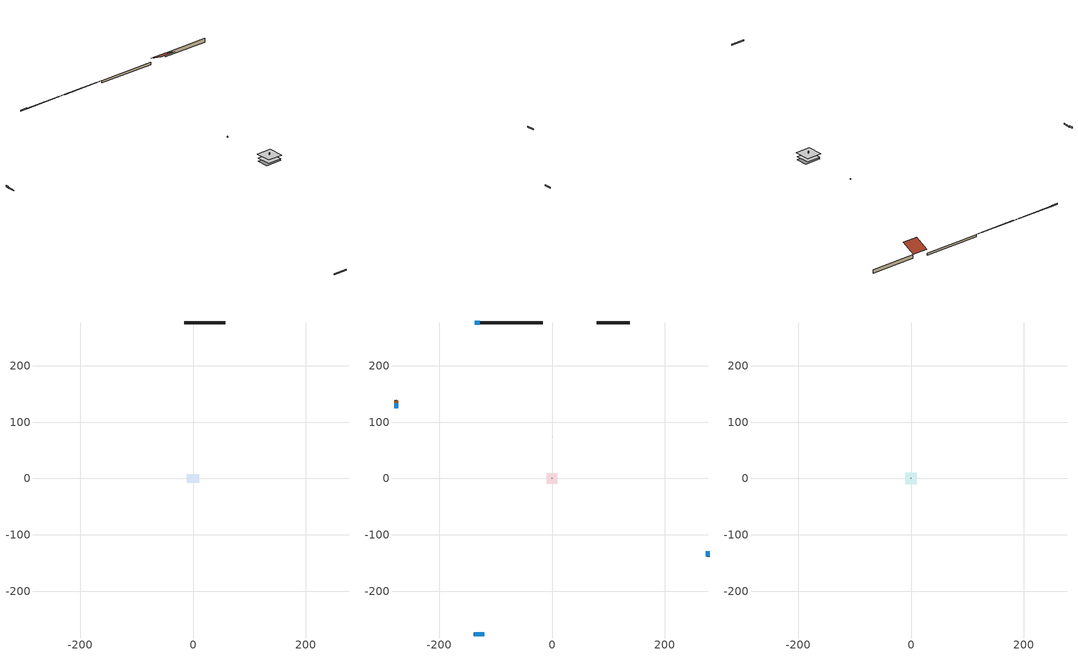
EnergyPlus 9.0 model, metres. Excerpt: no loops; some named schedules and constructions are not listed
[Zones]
finished basement
 floor foundation (SlabConstruction): -10.67,-7.62 -10.67,7.62 10.67,7.62 10.67,-7.62 z-2.13
 wall foundation (FndWallConstruction): 57.38,276.71 -15.77,276.71 z-2.13:0.61
living
 floor to finished basement (AdiabaticFloorConstruction Reversed): 9.02,9.02 9.02,-9.02 -9.02,-9.02 -9.02,9.02 z0.61
 wall outside (WallConstruction): 138.36,276.71 79,276.71 z0.61:5.49
 wall outside (RimJoistConstruction): -16.7,276.71 -71.56,276.71 z0.61:0.91
 wall outside (RimJoistConstruction 1): -72.49,276.71 -127.35,276.71 z0.61:0.91
 wall outside (AdiabaticWallConstruction 1): -276.71,138.36 -276.71,134.7 z0.61:2.64
 wall outside (AdiabaticWallConstruction): -138.36,-276.71 -120.07,-276.71 / -128.28,276.71 -137.43,276.71 / 276.71,-138.36 276.71,-129.21 / -276.71,133.77 -276.71,124.63 z0.61:1.83
 wall to unfinished attic (WallConstruction 1 Reversed): -0.61,0 0.61,0 z5.49:7.92
 window (WindowConstruction): -138.36,-276.71 -120.07,-276.71 z0.61:1.83
 window (WindowConstruction 1): -128.28,276.71 -137.43,276.71 z0.61:1.83
 window (WindowConstruction 2): 276.71,-138.36 276.71,-129.21 z0.61:1.83
 window (WindowConstruction 3): -276.71,133.77 -276.71,124.63 z0.61:1.83
 door (Door): -276.71,138.36 -276.71,134.7 z0.61:2.64
res ds res ac asys ret air zone
 floor adiabatic (AdiabaticConst): 0,74 0,74.1 0.1,74.1 0.1,74 z0
 wall adiabatic (AdiabaticConst): 0.1,74 0.1,74.1 0,74.1 0,74 0.1,74 z0:1
 ceiling adiabatic (AdiabaticConst): 0.1,74 0.1,74.1 0,74.1 0,74 z1
res ds res fur gas asys ret air zone
 floor adiabatic (AdiabaticConst): 0,74 0,74.1 0.1,74.1 0.1,74 z0
 wall adiabatic (AdiabaticConst): 0,74.1 0,74 0.1,74 0.1,74.1 0,74.1 z0:1
 ceiling adiabatic (AdiabaticConst): 0.1,74 0.1,74.1 0,74.1 0,74 z1
unfinished attic
 floor to living (FloorConstruction): -9.88,-9.88 -9.88,9.88 9.88,9.88 9.88,-9.88 z5.49
 roof outside (RoofConstruction): 58.31,276.71,5.49 58.31,259.04,14.32 78.07,259.04,14.32 78.07,276.71,5.49
[Schedule:Week:Daily]
res mv_1 range exhaust schedule Week Rule - Sep2-Sep29: res mv_1 range exhaust schedule allday9, res mv_1 range exhaust schedule allday9, res mv_1 range exhaust schedule allday9, res mv_1 range exhaust schedule allday9, res mv_1 range exhaust schedule allday9, res mv_1 range exhaust schedule allday9, res mv_1 range exhaust schedule allday9, Schedule Day 20, Schedule Day 20, Schedule Day 20, Schedule Day 20, Schedule Day 20
res mv_1 range exhaust schedule Week Rule - Sep30-Oct6: res mv_1 range exhaust schedule allday9, res mv_1 range exhaust schedule allday10, res mv_1 range exhaust schedule allday10, res mv_1 range exhaust schedule allday10, res mv_1 range exhaust schedule allday10, res mv_1 range exhaust schedule allday10, res mv_1 range exhaust schedule allday10, Schedule Day 20, Schedule Day 20, Schedule Day 20, Schedule Day 20, Schedule Day 20
res mv_1 range exhaust schedule Week Rule - Oct7-Oct27: res mv_1 range exhaust schedule allday10, res mv_1 range exhaust schedule allday10, res mv_1 range exhaust schedule allday10, res mv_1 range exhaust schedule allday10, res mv_1 range exhaust schedule allday10, res mv_1 range exhaust schedule allday10, res mv_1 range exhaust schedule allday10, Schedule Day 20, Schedule Day 20, Schedule Day 20, Schedule Day 20, Schedule Day 20
res mv_1 range exhaust schedule Week Rule - Oct28-Nov3: res mv_1 range exhaust schedule allday10, res mv_1 range exhaust schedule allday10, res mv_1 range exhaust schedule allday10, res mv_1 range exhaust schedule allday10, res mv_1 range exhaust schedule allday11, res mv_1 range exhaust schedule allday11, res mv_1 range exhaust schedule allday11, Schedule Day 20, Schedule Day 20, Schedule Day 20, Schedule Day 20, Schedule Day 20
res mv_1 range exhaust schedule Week Rule - Nov4-Nov24: res mv_1 range exhaust schedule allday11, res mv_1 range exhaust schedule allday11, res mv_1 range exhaust schedule allday11, res mv_1 range exhaust schedule allday11, res mv_1 range exhaust schedule allday11, res mv_1 range exhaust schedule allday11, res mv_1 range exhaust schedule allday11, Schedule Day 20, Schedule Day 20, Schedule Day 20, Schedule Day 20, Schedule Day 20
res mv_1 range exhaust schedule Week Rule - Nov25-Dec1: res mv_1 range exhaust schedule allday11, res mv_1 range exhaust schedule allday11, res mv_1 range exhaust schedule allday11, res mv_1 range exhaust schedule allday11, res mv_1 range exhaust schedule allday11, res mv_1 range exhaust schedule allday11, res mv_1 range exhaust schedule allday12, Schedule Day 20, Schedule Day 20, Schedule Day 20, Schedule Day 20, Schedule Day 20
res mv_1 range exhaust schedule Week Rule - Dec2-Dec31: res mv_1 range exhaust schedule allday12, res mv_1 range exhaust schedule allday12, res mv_1 range exhaust schedule allday12, res mv_1 range exhaust schedule allday12, res mv_1 range exhaust schedule allday12, res mv_1 range exhaust schedule allday12, res mv_1 range exhaust schedule allday12, Schedule Day 20, Schedule Day 20, Schedule Day 20, Schedule Day 20, Schedule Day 20
res nv_1 avail schedule Week Rule - Jan1-Jan6: Schedule Day 19, res nv_1 availability schedule allday1 on, res nv_1 availability schedule allday1 on, res nv_1 availability schedule allday1 on, res nv_1 availability schedule allday1 on, res nv_1 availability schedule allday1 on, res nv_1 availability schedule allday1 on, Schedule Day 19, Schedule Day 19, Schedule Day 19, Schedule Day 19, Schedule Day 19
res nv_1 avail schedule Week Rule - Jan7-Jan27: res nv_1 availability schedule allday1 on, res nv_1 availability schedule allday1 on, res nv_1 availability schedule allday1 on, res nv_1 availability schedule allday1 on, res nv_1 availability schedule allday1 on, res nv_1 availability schedule allday1 on, res nv_1 availability schedule allday1 on, Schedule Day 19, Schedule Day 19, Schedule Day 19, Schedule Day 19, Schedule Day 19
res nv_1 avail schedule Week Rule - Jan28-Feb3: res nv_1 availability schedule allday1 on, res nv_1 availability schedule allday1 on, res nv_1 availability schedule allday1 on, res nv_1 availability schedule allday1 on, res nv_1 availability schedule allday1 on 1, res nv_1 availability schedule allday1 on 1, res nv_1 availability schedule allday1 on 1, Schedule Day 19, Schedule Day 19, Schedule Day 19, Schedule Day 19, Schedule Day 19
res nv_1 avail schedule Week Rule - Feb4-Feb24: res nv_1 availability schedule allday1 on 1, res nv_1 availability schedule allday1 on 1, res nv_1 availability schedule allday1 on 1, res nv_1 availability schedule allday1 on 1, res nv_1 availability schedule allday1 on 1, res nv_1 availability schedule allday1 on 1, res nv_1 availability schedule allday1 on 1, Schedule Day 19, Schedule Day 19, Schedule Day 19, Schedule Day 19, Schedule Day 19
res nv_1 avail schedule Week Rule - Feb25-Mar3: res nv_1 availability schedule allday1 on 1, res nv_1 availability schedule allday1 on 1, res nv_1 availability schedule allday1 on 1, res nv_1 availability schedule allday1 on 1, res nv_1 availability schedule allday1 on 2, res nv_1 availability schedule allday1 on 2, res nv_1 availability schedule allday1 on 2, Schedule Day 19, Schedule Day 19, Schedule Day 19, Schedule Day 19, Schedule Day 19
res nv_1 avail schedule Week Rule - Mar4-Mar31: res nv_1 availability schedule allday1 on 2, res nv_1 availability schedule allday1 on 2, res nv_1 availability schedule allday1 on 2, res nv_1 availability schedule allday1 on 2, res nv_1 availability schedule allday1 on 2, res nv_1 availability schedule allday1 on 2, res nv_1 availability schedule allday1 on 2, Schedule Day 19, Schedule Day 19, Schedule Day 19, Schedule Day 19, Schedule Day 19
res nv_1 avail schedule Week Rule - Apr1-Apr28: res nv_1 availability schedule allday1 on 3, res nv_1 availability schedule allday1 on 3, res nv_1 availability schedule allday1 on 3, res nv_1 availability schedule allday1 on 3, res nv_1 availability schedule allday1 on 3, res nv_1 availability schedule allday1 on 3, res nv_1 availability schedule allday1 on 3, Schedule Day 19, Schedule Day 19, Schedule Day 19, Schedule Day 19, Schedule Day 19
res nv_1 avail schedule Week Rule - Apr29-May5: res nv_1 availability schedule allday1 on 3, res nv_1 availability schedule allday1 on 3, res nv_1 availability schedule allday1 on 4, res nv_1 availability schedule allday1 on 4, res nv_1 availability schedule allday1 on 4, res nv_1 availability schedule allday1 on 4, res nv_1 availability schedule allday1 on 4, Schedule Day 19, Schedule Day 19, Schedule Day 19, Schedule Day 19, Schedule Day 19
res nv_1 avail schedule Week Rule - May6-May26: res nv_1 availability schedule allday1 on 4, res nv_1 availability schedule allday1 on 4, res nv_1 availability schedule allday1 on 4, res nv_1 availability schedule allday1 on 4, res nv_1 availability schedule allday1 on 4, res nv_1 availability schedule allday1 on 4, res nv_1 availability schedule allday1 on 4, Schedule Day 19, Schedule Day 19, Schedule Day 19, Schedule Day 19, Schedule Day 19
res nv_1 avail schedule Week Rule - May27-Jun2: res nv_1 availability schedule allday1 on 4, res nv_1 availability schedule allday1 on 4, res nv_1 availability schedule allday1 on 4, res nv_1 availability schedule allday1 on 4, res nv_1 availability schedule allday1 on 4, res nv_1 availability schedule allday1 on 5, res nv_1 availability schedule allday1 on 5, Schedule Day 19, Schedule Day 19, Schedule Day 19, Schedule Day 19, Schedule Day 19
res nv_1 avail schedule Week Rule - Jun3-Jun30: res nv_1 availability schedule allday1 on 5, res nv_1 availability schedule allday1 on 5, res nv_1 availability schedule allday1 on 5, res nv_1 availability schedule allday1 on 5, res nv_1 availability schedule allday1 on 5, res nv_1 availability schedule allday1 on 5, res nv_1 availability schedule allday1 on 5, Schedule Day 19, Schedule Day 19, Schedule Day 19, Schedule Day 19, Schedule Day 19
res nv_1 avail schedule Week Rule - Jul1-Jul28: res nv_1 availability schedule allday1 on 6, res nv_1 availability schedule allday1 on 6, res nv_1 availability schedule allday1 on 6, res nv_1 availability schedule allday1 on 6, res nv_1 availability schedule allday1 on 6, res nv_1 availability schedule allday1 on 6, res nv_1 availability schedule allday1 on 6, Schedule Day 19, Schedule Day 19, Schedule Day 19, Schedule Day 19, Schedule Day 19
res nv_1 avail schedule Week Rule - Jul29-Aug4: res nv_1 availability schedule allday1 on 6, res nv_1 availability schedule allday1 on 6, res nv_1 availability schedule allday1 on 6, res nv_1 availability schedule allday1 on 7, res nv_1 availability schedule allday1 on 7, res nv_1 availability schedule allday1 on 7, res nv_1 availability schedule allday1 on 7, Schedule Day 19, Schedule Day 19, Schedule Day 19, Schedule Day 19, Schedule Day 19
res nv_1 avail schedule Week Rule - Aug5-Aug25: res nv_1 availability schedule allday1 on 7, res nv_1 availability schedule allday1 on 7, res nv_1 availability schedule allday1 on 7, res nv_1 availability schedule allday1 on 7, res nv_1 availability schedule allday1 on 7, res nv_1 availability schedule allday1 on 7, res nv_1 availability schedule allday1 on 7, Schedule Day 19, Schedule Day 19, Schedule Day 19, Schedule Day 19, Schedule Day 19
res nv_1 avail schedule Week Rule - Aug26-Sep1: res nv_1 availability schedule allday1 on 7, res nv_1 availability schedule allday1 on 7, res nv_1 availability schedule allday1 on 7, res nv_1 availability schedule allday1 on 7, res nv_1 availability schedule allday1 on 7, res nv_1 availability schedule allday1 on 7, res nv_1 availability schedule allday1 on 8, Schedule Day 19, Schedule Day 19, Schedule Day 19, Schedule Day 19, Schedule Day 19
res nv_1 avail schedule Week Rule - Sep2-Sep29: res nv_1 availability schedule allday1 on 8, res nv_1 availability schedule allday1 on 8, res nv_1 availability schedule allday1 on 8, res nv_1 availability schedule allday1 on 8, res nv_1 availability schedule allday1 on 8, res nv_1 availability schedule allday1 on 8, res nv_1 availability schedule allday1 on 8, Schedule Day 19, Schedule Day 19, Schedule Day 19, Schedule Day 19, Schedule Day 19
res nv_1 avail schedule Week Rule - Sep30-Oct6: res nv_1 availability schedule allday1 on 8, res nv_1 availability schedule allday1 on 9, res nv_1 availability schedule allday1 on 9, res nv_1 availability schedule allday1 on 9, res nv_1 availability schedule allday1 on 9, res nv_1 availability schedule allday1 on 9, res nv_1 availability schedule allday1 on 9, Schedule Day 19, Schedule Day 19, Schedule Day 19, Schedule Day 19, Schedule Day 19
res nv_1 avail schedule Week Rule - Oct7-Oct27: res nv_1 availability schedule allday1 on 9, res nv_1 availability schedule allday1 on 9, res nv_1 availability schedule allday1 on 9, res nv_1 availability schedule allday1 on 9, res nv_1 availability schedule allday1 on 9, res nv_1 availability schedule allday1 on 9, res nv_1 availability schedule allday1 on 9, Schedule Day 19, Schedule Day 19, Schedule Day 19, Schedule Day 19, Schedule Day 19
res nv_1 avail schedule Week Rule - Oct28-Nov3: res nv_1 availability schedule allday1 on 9, res nv_1 availability schedule allday1 on 9, res nv_1 availability schedule allday1 on 9, res nv_1 availability schedule allday1 on 9, res nv_1 availability schedule allday1 on 10, res nv_1 availability schedule allday1 on 10, res nv_1 availability schedule allday1 on 10, Schedule Day 19, Schedule Day 19, Schedule Day 19, Schedule Day 19, Schedule Day 19
res nv_1 avail schedule Week Rule - Nov4-Nov24: res nv_1 availability schedule allday1 on 10, res nv_1 availability schedule allday1 on 10, res nv_1 availability schedule allday1 on 10, res nv_1 availability schedule allday1 on 10, res nv_1 availability schedule allday1 on 10, res nv_1 availability schedule allday1 on 10, res nv_1 availability schedule allday1 on 10, Schedule Day 19, Schedule Day 19, Schedule Day 19, Schedule Day 19, Schedule Day 19
res nv_1 avail schedule Week Rule - Nov25-Dec1: res nv_1 availability schedule allday1 on 10, res nv_1 availability schedule allday1 on 10, res nv_1 availability schedule allday1 on 10, res nv_1 availability schedule allday1 on 10, res nv_1 availability schedule allday1 on 10, res nv_1 availability schedule allday1 on 10, res nv_1 availability schedule allday1 on 11, Schedule Day 19, Schedule Day 19, Schedule Day 19, Schedule Day 19, Schedule Day 19
res nv_1 avail schedule Week Rule - Dec2-Dec31: res nv_1 availability schedule allday1 on 11, res nv_1 availability schedule allday1 on 11, res nv_1 availability schedule allday1 on 11, res nv_1 availability schedule allday1 on 11, res nv_1 availability schedule allday1 on 11, res nv_1 availability schedule allday1 on 11, res nv_1 availability schedule allday1 on 11, Schedule Day 19, Schedule Day 19, Schedule Day 19, Schedule Day 19, Schedule Day 19
res nv_1 temp schedule Week Rule - Jan1-Jan6: Schedule Day 18, res nv_1 temp schedule allday1, res nv_1 temp schedule allday1, res nv_1 temp schedule allday1, res nv_1 temp schedule allday1, res nv_1 temp schedule allday1, res nv_1 temp schedule allday1, Schedule Day 18, Schedule Day 18, Schedule Day 18, Schedule Day 18, Schedule Day 18
res nv_1 temp schedule Week Rule - Jan7-Jan27: res nv_1 temp schedule allday1, res nv_1 temp schedule allday1, res nv_1 temp schedule allday1, res nv_1 temp schedule allday1, res nv_1 temp schedule allday1, res nv_1 temp schedule allday1, res nv_1 temp schedule allday1, Schedule Day 18, Schedule Day 18, Schedule Day 18, Schedule Day 18, Schedule Day 18
res nv_1 temp schedule Week Rule - Jan28-Feb3: res nv_1 temp schedule allday1, res nv_1 temp schedule allday1, res nv_1 temp schedule allday1, res nv_1 temp schedule allday1, res nv_1 temp schedule allday2, res nv_1 temp schedule allday2, res nv_1 temp schedule allday2, Schedule Day 18, Schedule Day 18, Schedule Day 18, Schedule Day 18, Schedule Day 18
res nv_1 temp schedule Week Rule - Feb4-Feb24: res nv_1 temp schedule allday2, res nv_1 temp schedule allday2, res nv_1 temp schedule allday2, res nv_1 temp schedule allday2, res nv_1 temp schedule allday2, res nv_1 temp schedule allday2, res nv_1 temp schedule allday2, Schedule Day 18, Schedule Day 18, Schedule Day 18, Schedule Day 18, Schedule Day 18
res nv_1 temp schedule Week Rule - Feb25-Mar3: res nv_1 temp schedule allday2, res nv_1 temp schedule allday2, res nv_1 temp schedule allday2, res nv_1 temp schedule allday2, res nv_1 temp schedule allday3, res nv_1 temp schedule allday3, res nv_1 temp schedule allday3, Schedule Day 18, Schedule Day 18, Schedule Day 18, Schedule Day 18, Schedule Day 18
res nv_1 temp schedule Week Rule - Mar4-Mar31: res nv_1 temp schedule allday3, res nv_1 temp schedule allday3, res nv_1 temp schedule allday3, res nv_1 temp schedule allday3, res nv_1 temp schedule allday3, res nv_1 temp schedule allday3, res nv_1 temp schedule allday3, Schedule Day 18, Schedule Day 18, Schedule Day 18, Schedule Day 18, Schedule Day 18
res nv_1 temp schedule Week Rule - Apr1-Apr28: res nv_1 temp schedule allday4, res nv_1 temp schedule allday4, res nv_1 temp schedule allday4, res nv_1 temp schedule allday4, res nv_1 temp schedule allday4, res nv_1 temp schedule allday4, res nv_1 temp schedule allday4, Schedule Day 18, Schedule Day 18, Schedule Day 18, Schedule Day 18, Schedule Day 18
res nv_1 temp schedule Week Rule - Apr29-May5: res nv_1 temp schedule allday4, res nv_1 temp schedule allday4, res nv_1 temp schedule allday5, res nv_1 temp schedule allday5, res nv_1 temp schedule allday5, res nv_1 temp schedule allday5, res nv_1 temp schedule allday5, Schedule Day 18, Schedule Day 18, Schedule Day 18, Schedule Day 18, Schedule Day 18
res nv_1 temp schedule Week Rule - May6-May26: res nv_1 temp schedule allday5, res nv_1 temp schedule allday5, res nv_1 temp schedule allday5, res nv_1 temp schedule allday5, res nv_1 temp schedule allday5, res nv_1 temp schedule allday5, res nv_1 temp schedule allday5, Schedule Day 18, Schedule Day 18, Schedule Day 18, Schedule Day 18, Schedule Day 18
res nv_1 temp schedule Week Rule - May27-Jun2: res nv_1 temp schedule allday5, res nv_1 temp schedule allday5, res nv_1 temp schedule allday5, res nv_1 temp schedule allday5, res nv_1 temp schedule allday5, res nv_1 temp schedule allday6, res nv_1 temp schedule allday6, Schedule Day 18, Schedule Day 18, Schedule Day 18, Schedule Day 18, Schedule Day 18
res nv_1 temp schedule Week Rule - Jun3-Jun30: res nv_1 temp schedule allday6, res nv_1 temp schedule allday6, res nv_1 temp schedule allday6, res nv_1 temp schedule allday6, res nv_1 temp schedule allday6, res nv_1 temp schedule allday6, res nv_1 temp schedule allday6, Schedule Day 18, Schedule Day 18, Schedule Day 18, Schedule Day 18, Schedule Day 18
res nv_1 temp schedule Week Rule - Jul1-Jul28: res nv_1 temp schedule allday7, res nv_1 temp schedule allday7, res nv_1 temp schedule allday7, res nv_1 temp schedule allday7, res nv_1 temp schedule allday7, res nv_1 temp schedule allday7, res nv_1 temp schedule allday7, Schedule Day 18, Schedule Day 18, Schedule Day 18, Schedule Day 18, Schedule Day 18
res nv_1 temp schedule Week Rule - Jul29-Aug4: res nv_1 temp schedule allday7, res nv_1 temp schedule allday7, res nv_1 temp schedule allday7, res nv_1 temp schedule allday8, res nv_1 temp schedule allday8, res nv_1 temp schedule allday8, res nv_1 temp schedule allday8, Schedule Day 18, Schedule Day 18, Schedule Day 18, Schedule Day 18, Schedule Day 18
res nv_1 temp schedule Week Rule - Aug5-Aug25: res nv_1 temp schedule allday8, res nv_1 temp schedule allday8, res nv_1 temp schedule allday8, res nv_1 temp schedule allday8, res nv_1 temp schedule allday8, res nv_1 temp schedule allday8, res nv_1 temp schedule allday8, Schedule Day 18, Schedule Day 18, Schedule Day 18, Schedule Day 18, Schedule Day 18
res nv_1 temp schedule Week Rule - Aug26-Sep1: res nv_1 temp schedule allday8, res nv_1 temp schedule allday8, res nv_1 temp schedule allday8, res nv_1 temp schedule allday8, res nv_1 temp schedule allday8, res nv_1 temp schedule allday8, res nv_1 temp schedule allday9, Schedule Day 18, Schedule Day 18, Schedule Day 18, Schedule Day 18, Schedule Day 18
res nv_1 temp schedule Week Rule - Sep2-Sep29: res nv_1 temp schedule allday9, res nv_1 temp schedule allday9, res nv_1 temp schedule allday9, res nv_1 temp schedule allday9, res nv_1 temp schedule allday9, res nv_1 temp schedule allday9, res nv_1 temp schedule allday9, Schedule Day 18, Schedule Day 18, Schedule Day 18, Schedule Day 18, Schedule Day 18
res nv_1 temp schedule Week Rule - Sep30-Oct6: res nv_1 temp schedule allday9, res nv_1 temp schedule allday10, res nv_1 temp schedule allday10, res nv_1 temp schedule allday10, res nv_1 temp schedule allday10, res nv_1 temp schedule allday10, res nv_1 temp schedule allday10, Schedule Day 18, Schedule Day 18, Schedule Day 18, Schedule Day 18, Schedule Day 18
res nv_1 temp schedule Week Rule - Oct7-Oct27: res nv_1 temp schedule allday10, res nv_1 temp schedule allday10, res nv_1 temp schedule allday10, res nv_1 temp schedule allday10, res nv_1 temp schedule allday10, res nv_1 temp schedule allday10, res nv_1 temp schedule allday10, Schedule Day 18, Schedule Day 18, Schedule Day 18, Schedule Day 18, Schedule Day 18
res nv_1 temp schedule Week Rule - Oct28-Nov3: res nv_1 temp schedule allday10, res nv_1 temp schedule allday10, res nv_1 temp schedule allday10, res nv_1 temp schedule allday10, res nv_1 temp schedule allday11, res nv_1 temp schedule allday11, res nv_1 temp schedule allday11, Schedule Day 18, Schedule Day 18, Schedule Day 18, Schedule Day 18, Schedule Day 18
res nv_1 temp schedule Week Rule - Nov4-Nov24: res nv_1 temp schedule allday11, res nv_1 temp schedule allday11, res nv_1 temp schedule allday11, res nv_1 temp schedule allday11, res nv_1 temp schedule allday11, res nv_1 temp schedule allday11, res nv_1 temp schedule allday11, Schedule Day 18, Schedule Day 18, Schedule Day 18, Schedule Day 18, Schedule Day 18
res nv_1 temp schedule Week Rule - Nov25-Dec1: res nv_1 temp schedule allday11, res nv_1 temp schedule allday11, res nv_1 temp schedule allday11, res nv_1 temp schedule allday11, res nv_1 temp schedule allday11, res nv_1 temp schedule allday11, res nv_1 temp schedule allday12, Schedule Day 18, Schedule Day 18, Schedule Day 18, Schedule Day 18, Schedule Day 18
res nv_1 temp schedule Week Rule - Dec2-Dec31: res nv_1 temp schedule allday12, res nv_1 temp schedule allday12, res nv_1 temp schedule allday12, res nv_1 temp schedule allday12, res nv_1 temp schedule allday12, res nv_1 temp schedule allday12, res nv_1 temp schedule allday12, Schedule Day 18, Schedule Day 18, Schedule Day 18, Schedule Day 18, Schedule Day 18
res occupants schedule Week Rule - Sep2-Sep29: res occupants schedule allday9, res occupants schedule allday9, res occupants schedule allday9, res occupants schedule allday9, res occupants schedule allday9, res occupants schedule allday9, res occupants schedule allday9, Schedule Day 5, Schedule Day 5, Schedule Day 5, Schedule Day 5, Schedule Day 5
res occupants schedule Week Rule - Sep30-Oct6: res occupants schedule allday9, res occupants schedule allday10, res occupants schedule allday10, res occupants schedule allday10, res occupants schedule allday10, res occupants schedule allday10, res occupants schedule allday10, Schedule Day 5, Schedule Day 5, Schedule Day 5, Schedule Day 5, Schedule Day 5
res occupants schedule Week Rule - Oct7-Oct27: res occupants schedule allday10, res occupants schedule allday10, res occupants schedule allday10, res occupants schedule allday10, res occupants schedule allday10, res occupants schedule allday10, res occupants schedule allday10, Schedule Day 5, Schedule Day 5, Schedule Day 5, Schedule Day 5, Schedule Day 5
res occupants schedule Week Rule - Oct28-Nov3: res occupants schedule allday10, res occupants schedule allday10, res occupants schedule allday10, res occupants schedule allday10, res occupants schedule allday11, res occupants schedule allday11, res occupants schedule allday11, Schedule Day 5, Schedule Day 5, Schedule Day 5, Schedule Day 5, Schedule Day 5
res occupants schedule Week Rule - Nov4-Nov24: res occupants schedule allday11, res occupants schedule allday11, res occupants schedule allday11, res occupants schedule allday11, res occupants schedule allday11, res occupants schedule allday11, res occupants schedule allday11, Schedule Day 5, Schedule Day 5, Schedule Day 5, Schedule Day 5, Schedule Day 5
res occupants schedule Week Rule - Nov25-Dec1: res occupants schedule allday11, res occupants schedule allday11, res occupants schedule allday11, res occupants schedule allday11, res occupants schedule allday11, res occupants schedule allday11, res occupants schedule allday12, Schedule Day 5, Schedule Day 5, Schedule Day 5, Schedule Day 5, Schedule Day 5
res occupants schedule Week Rule - Dec2-Dec31: res occupants schedule allday12, res occupants schedule allday12, res occupants schedule allday12, res occupants schedule allday12, res occupants schedule allday12, res occupants schedule allday12, res occupants schedule allday12, Schedule Day 5, Schedule Day 5, Schedule Day 5, Schedule Day 5, Schedule Day 5
res range electric Week Rule - Jan1-Jan6: Schedule Day 9, res range electric allday1, res range electric allday1, res range electric allday1, res range electric allday1, res range electric allday1, res range electric allday1, Schedule Day 9, Schedule Day 9, Schedule Day 9, Schedule Day 9, Schedule Day 9
res range electric Week Rule - Jan7-Jan27: res range electric allday1, res range electric allday1, res range electric allday1, res range electric allday1, res range electric allday1, res range electric allday1, res range electric allday1, Schedule Day 9, Schedule Day 9, Schedule Day 9, Schedule Day 9, Schedule Day 9
res range electric Week Rule - Jan28-Feb3: res range electric allday1, res range electric allday1, res range electric allday1, res range electric allday1, res range electric allday2, res range electric allday2, res range electric allday2, Schedule Day 9, Schedule Day 9, Schedule Day 9, Schedule Day 9, Schedule Day 9
res range electric Week Rule - Feb4-Feb24: res range electric allday2, res range electric allday2, res range electric allday2, res range electric allday2, res range electric allday2, res range electric allday2, res range electric allday2, Schedule Day 9, Schedule Day 9, Schedule Day 9, Schedule Day 9, Schedule Day 9
res range electric Week Rule - Feb25-Mar3: res range electric allday2, res range electric allday2, res range electric allday2, res range electric allday2, res range electric allday3, res range electric allday3, res range electric allday3, Schedule Day 9, Schedule Day 9, Schedule Day 9, Schedule Day 9, Schedule Day 9
res range electric Week Rule - Mar4-Mar31: res range electric allday3, res range electric allday3, res range electric allday3, res range electric allday3, res range electric allday3, res range electric allday3, res range electric allday3, Schedule Day 9, Schedule Day 9, Schedule Day 9, Schedule Day 9, Schedule Day 9
res range electric Week Rule - Apr1-Apr28: res range electric allday4, res range electric allday4, res range electric allday4, res range electric allday4, res range electric allday4, res range electric allday4, res range electric allday4, Schedule Day 9, Schedule Day 9, Schedule Day 9, Schedule Day 9, Schedule Day 9
res range electric Week Rule - Apr29-May5: res range electric allday4, res range electric allday4, res range electric allday5, res range electric allday5, res range electric allday5, res range electric allday5, res range electric allday5, Schedule Day 9, Schedule Day 9, Schedule Day 9, Schedule Day 9, Schedule Day 9
res range electric Week Rule - May6-May26: res range electric allday5, res range electric allday5, res range electric allday5, res range electric allday5, res range electric allday5, res range electric allday5, res range electric allday5, Schedule Day 9, Schedule Day 9, Schedule Day 9, Schedule Day 9, Schedule Day 9
res range electric Week Rule - May27-Jun2: res range electric allday5, res range electric allday5, res range electric allday5, res range electric allday5, res range electric allday5, res range electric allday6, res range electric allday6, Schedule Day 9, Schedule Day 9, Schedule Day 9, Schedule Day 9, Schedule Day 9
res range electric Week Rule - Jun3-Jun30: res range electric allday6, res range electric allday6, res range electric allday6, res range electric allday6, res range electric allday6, res range electric allday6, res range electric allday6, Schedule Day 9, Schedule Day 9, Schedule Day 9, Schedule Day 9, Schedule Day 9
res range electric Week Rule - Jul1-Jul28: res range electric allday7, res range electric allday7, res range electric allday7, res range electric allday7, res range electric allday7, res range electric allday7, res range electric allday7, Schedule Day 9, Schedule Day 9, Schedule Day 9, Schedule Day 9, Schedule Day 9
res range electric Week Rule - Jul29-Aug4: res range electric allday7, res range electric allday7, res range electric allday7, res range electric allday8, res range electric allday8, res range electric allday8, res range electric allday8, Schedule Day 9, Schedule Day 9, Schedule Day 9, Schedule Day 9, Schedule Day 9
res range electric Week Rule - Aug5-Aug25: res range electric allday8, res range electric allday8, res range electric allday8, res range electric allday8, res range electric allday8, res range electric allday8, res range electric allday8, Schedule Day 9, Schedule Day 9, Schedule Day 9, Schedule Day 9, Schedule Day 9
res range electric Week Rule - Aug26-Sep1: res range electric allday8, res range electric allday8, res range electric allday8, res range electric allday8, res range electric allday8, res range electric allday8, res range electric allday9, Schedule Day 9, Schedule Day 9, Schedule Day 9, Schedule Day 9, Schedule Day 9
res range electric Week Rule - Sep2-Sep29: res range electric allday9, res range electric allday9, res range electric allday9, res range electric allday9, res range electric allday9, res range electric allday9, res range electric allday9, Schedule Day 9, Schedule Day 9, Schedule Day 9, Schedule Day 9, Schedule Day 9
res range electric Week Rule - Sep30-Oct6: res range electric allday9, res range electric allday10, res range electric allday10, res range electric allday10, res range electric allday10, res range electric allday10, res range electric allday10, Schedule Day 9, Schedule Day 9, Schedule Day 9, Schedule Day 9, Schedule Day 9
res range electric Week Rule - Oct7-Oct27: res range electric allday10, res range electric allday10, res range electric allday10, res range electric allday10, res range electric allday10, res range electric allday10, res range electric allday10, Schedule Day 9, Schedule Day 9, Schedule Day 9, Schedule Day 9, Schedule Day 9
res range electric Week Rule - Oct28-Nov3: res range electric allday10, res range electric allday10, res range electric allday10, res range electric allday10, res range electric allday11, res range electric allday11, res range electric allday11, Schedule Day 9, Schedule Day 9, Schedule Day 9, Schedule Day 9, Schedule Day 9
res range electric Week Rule - Nov4-Nov24: res range electric allday11, res range electric allday11, res range electric allday11, res range electric allday11, res range electric allday11, res range electric allday11, res range electric allday11, Schedule Day 9, Schedule Day 9, Schedule Day 9, Schedule Day 9, Schedule Day 9
res range electric Week Rule - Nov25-Dec1: res range electric allday11, res range electric allday11, res range electric allday11, res range electric allday11, res range electric allday11, res range electric allday11, res range electric allday12, Schedule Day 9, Schedule Day 9, Schedule Day 9, Schedule Day 9, Schedule Day 9
res range electric Week Rule - Dec2-Dec31: res range electric allday12, res range electric allday12, res range electric allday12, res range electric allday12, res range electric allday12, res range electric allday12, res range electric allday12, Schedule Day 9, Schedule Day 9, Schedule Day 9, Schedule Day 9, Schedule Day 9
res refrig Week Rule - Jan1-Jan6: Schedule Day 8, res refrig allday1, res refrig allday1, res refrig allday1, res refrig allday1, res refrig allday1, res refrig allday1, Schedule Day 8, Schedule Day 8, Schedule Day 8, Schedule Day 8, Schedule Day 8
res refrig Week Rule - Jan7-Jan27: res refrig allday1, res refrig allday1, res refrig allday1, res refrig allday1, res refrig allday1, res refrig allday1, res refrig allday1, Schedule Day 8, Schedule Day 8, Schedule Day 8, Schedule Day 8, Schedule Day 8
res refrig Week Rule - Jan28-Feb3: res refrig allday1, res refrig allday1, res refrig allday1, res refrig allday1, res refrig allday2, res refrig allday2, res refrig allday2, Schedule Day 8, Schedule Day 8, Schedule Day 8, Schedule Day 8, Schedule Day 8
res refrig Week Rule - Feb4-Feb24: res refrig allday2, res refrig allday2, res refrig allday2, res refrig allday2, res refrig allday2, res refrig allday2, res refrig allday2, Schedule Day 8, Schedule Day 8, Schedule Day 8, Schedule Day 8, Schedule Day 8
res refrig Week Rule - Feb25-Mar3: res refrig allday2, res refrig allday2, res refrig allday2, res refrig allday2, res refrig allday3, res refrig allday3, res refrig allday3, Schedule Day 8, Schedule Day 8, Schedule Day 8, Schedule Day 8, Schedule Day 8
res refrig Week Rule - Mar4-Mar31: res refrig allday3, res refrig allday3, res refrig allday3, res refrig allday3, res refrig allday3, res refrig allday3, res refrig allday3, Schedule Day 8, Schedule Day 8, Schedule Day 8, Schedule Day 8, Schedule Day 8
res refrig Week Rule - Apr1-Apr28: res refrig allday4, res refrig allday4, res refrig allday4, res refrig allday4, res refrig allday4, res refrig allday4, res refrig allday4, Schedule Day 8, Schedule Day 8, Schedule Day 8, Schedule Day 8, Schedule Day 8
res refrig Week Rule - Apr29-May5: res refrig allday4, res refrig allday4, res refrig allday5, res refrig allday5, res refrig allday5, res refrig allday5, res refrig allday5, Schedule Day 8, Schedule Day 8, Schedule Day 8, Schedule Day 8, Schedule Day 8
res refrig Week Rule - May6-May26: res refrig allday5, res refrig allday5, res refrig allday5, res refrig allday5, res refrig allday5, res refrig allday5, res refrig allday5, Schedule Day 8, Schedule Day 8, Schedule Day 8, Schedule Day 8, Schedule Day 8
res refrig Week Rule - May27-Jun2: res refrig allday5, res refrig allday5, res refrig allday5, res refrig allday5, res refrig allday5, res refrig allday6, res refrig allday6, Schedule Day 8, Schedule Day 8, Schedule Day 8, Schedule Day 8, Schedule Day 8
res refrig Week Rule - Jun3-Jun30: res refrig allday6, res refrig allday6, res refrig allday6, res refrig allday6, res refrig allday6, res refrig allday6, res refrig allday6, Schedule Day 8, Schedule Day 8, Schedule Day 8, Schedule Day 8, Schedule Day 8
res refrig Week Rule - Jul1-Jul28: res refrig allday7, res refrig allday7, res refrig allday7, res refrig allday7, res refrig allday7, res refrig allday7, res refrig allday7, Schedule Day 8, Schedule Day 8, Schedule Day 8, Schedule Day 8, Schedule Day 8
res refrig Week Rule - Jul29-Aug4: res refrig allday7, res refrig allday7, res refrig allday7, res refrig allday8, res refrig allday8, res refrig allday8, res refrig allday8, Schedule Day 8, Schedule Day 8, Schedule Day 8, Schedule Day 8, Schedule Day 8
res refrig Week Rule - Aug5-Aug25: res refrig allday8, res refrig allday8, res refrig allday8, res refrig allday8, res refrig allday8, res refrig allday8, res refrig allday8, Schedule Day 8, Schedule Day 8, Schedule Day 8, Schedule Day 8, Schedule Day 8
res refrig Week Rule - Aug26-Sep1: res refrig allday8, res refrig allday8, res refrig allday8, res refrig allday8, res refrig allday8, res refrig allday8, res refrig allday9, Schedule Day 8, Schedule Day 8, Schedule Day 8, Schedule Day 8, Schedule Day 8
res refrig Week Rule - Sep2-Sep29: res refrig allday9, res refrig allday9, res refrig allday9, res refrig allday9, res refrig allday9, res refrig allday9, res refrig allday9, Schedule Day 8, Schedule Day 8, Schedule Day 8, Schedule Day 8, Schedule Day 8
res refrig Week Rule - Sep30-Oct6: res refrig allday9, res refrig allday10, res refrig allday10, res refrig allday10, res refrig allday10, res refrig allday10, res refrig allday10, Schedule Day 8, Schedule Day 8, Schedule Day 8, Schedule Day 8, Schedule Day 8
res refrig Week Rule - Oct7-Oct27: res refrig allday10, res refrig allday10, res refrig allday10, res refrig allday10, res refrig allday10, res refrig allday10, res refrig allday10, Schedule Day 8, Schedule Day 8, Schedule Day 8, Schedule Day 8, Schedule Day 8
res refrig Week Rule - Oct28-Nov3: res refrig allday10, res refrig allday10, res refrig allday10, res refrig allday10, res refrig allday11, res refrig allday11, res refrig allday11, Schedule Day 8, Schedule Day 8, Schedule Day 8, Schedule Day 8, Schedule Day 8
res refrig Week Rule - Nov4-Nov24: res refrig allday11, res refrig allday11, res refrig allday11, res refrig allday11, res refrig allday11, res refrig allday11, res refrig allday11, Schedule Day 8, Schedule Day 8, Schedule Day 8, Schedule Day 8, Schedule Day 8
res refrig Week Rule - Nov25-Dec1: res refrig allday11, res refrig allday11, res refrig allday11, res refrig allday11, res refrig allday11, res refrig allday11, res refrig allday12, Schedule Day 8, Schedule Day 8, Schedule Day 8, Schedule Day 8, Schedule Day 8
res refrig Week Rule - Dec2-Dec31: res refrig allday12, res refrig allday12, res refrig allday12, res refrig allday12, res refrig allday12, res refrig allday12, res refrig allday12, Schedule Day 8, Schedule Day 8, Schedule Day 8, Schedule Day 8, Schedule Day 8
Schedule Ruleset 1 Week Rule - Jan1-Dec31: Schedule Day 6, Schedule Day 6, Schedule Day 6, Schedule Day 6, Schedule Day 6, Schedule Day 6, Schedule Day 6, Schedule Day 6, Schedule Day 6, Schedule Day 6, Schedule Day 6, Schedule Day 6
Window shading schedule Week Rule - Jan1-Jan6: Schedule Day 1, Window shading schedule allday1, Window shading schedule allday1, Window shading schedule allday1, Window shading schedule allday1, Window shading schedule allday1, Window shading schedule allday1, Schedule Day 1, Schedule Day 1, Schedule Day 1, Schedule Day 1, Schedule Day 1
Window shading schedule Week Rule - Jan7-Jan27: Window shading schedule allday1, Window shading schedule allday1, Window shading schedule allday1, Window shading schedule allday1, Window shading schedule allday1, Window shading schedule allday1, Window shading schedule allday1, Schedule Day 1, Schedule Day 1, Schedule Day 1, Schedule Day 1, Schedule Day 1
Window shading schedule Week Rule - Jan28-Feb3: Window shading schedule allday1, Window shading schedule allday1, Window shading schedule allday1, Window shading schedule allday1, Window shading schedule allday2, Window shading schedule allday2, Window shading schedule allday2, Schedule Day 1, Schedule Day 1, Schedule Day 1, Schedule Day 1, Schedule Day 1
Window shading schedule Week Rule - Feb4-Feb24: Window shading schedule allday2, Window shading schedule allday2, Window shading schedule allday2, Window shading schedule allday2, Window shading schedule allday2, Window shading schedule allday2, Window shading schedule allday2, Schedule Day 1, Schedule Day 1, Schedule Day 1, Schedule Day 1, Schedule Day 1
Window shading schedule Week Rule - Feb25-Mar3: Window shading schedule allday2, Window shading schedule allday2, Window shading schedule allday2, Window shading schedule allday2, Window shading schedule allday3, Window shading schedule allday3, Window shading schedule allday3, Schedule Day 1, Schedule Day 1, Schedule Day 1, Schedule Day 1, Schedule Day 1
Window shading schedule Week Rule - Mar4-Mar31: Window shading schedule allday3, Window shading schedule allday3, Window shading schedule allday3, Window shading schedule allday3, Window shading schedule allday3, Window shading schedule allday3, Window shading schedule allday3, Schedule Day 1, Schedule Day 1, Schedule Day 1, Schedule Day 1, Schedule Day 1
Window shading schedule Week Rule - Apr1-Apr28: Window shading schedule allday4, Window shading schedule allday4, Window shading schedule allday4, Window shading schedule allday4, Window shading schedule allday4, Window shading schedule allday4, Window shading schedule allday4, Schedule Day 1, Schedule Day 1, Schedule Day 1, Schedule Day 1, Schedule Day 1
Window shading schedule Week Rule - Apr29-May5: Window shading schedule allday4, Window shading schedule allday4, Window shading schedule allday5, Window shading schedule allday5, Window shading schedule allday5, Window shading schedule allday5, Window shading schedule allday5, Schedule Day 1, Schedule Day 1, Schedule Day 1, Schedule Day 1, Schedule Day 1
Window shading schedule Week Rule - May6-May26: Window shading schedule allday5, Window shading schedule allday5, Window shading schedule allday5, Window shading schedule allday5, Window shading schedule allday5, Window shading schedule allday5, Window shading schedule allday5, Schedule Day 1, Schedule Day 1, Schedule Day 1, Schedule Day 1, Schedule Day 1
Window shading schedule Week Rule - May27-Jun2: Window shading schedule allday5, Window shading schedule allday5, Window shading schedule allday5, Window shading schedule allday5, Window shading schedule allday5, Window shading schedule allday6, Window shading schedule allday6, Schedule Day 1, Schedule Day 1, Schedule Day 1, Schedule Day 1, Schedule Day 1
Window shading schedule Week Rule - Jun3-Jun30: Window shading schedule allday6, Window shading schedule allday6, Window shading schedule allday6, Window shading schedule allday6, Window shading schedule allday6, Window shading schedule allday6, Window shading schedule allday6, Schedule Day 1, Schedule Day 1, Schedule Day 1, Schedule Day 1, Schedule Day 1
Window shading schedule Week Rule - Jul1-Jul28: Window shading schedule allday7, Window shading schedule allday7, Window shading schedule allday7, Window shading schedule allday7, Window shading schedule allday7, Window shading schedule allday7, Window shading schedule allday7, Schedule Day 1, Schedule Day 1, Schedule Day 1, Schedule Day 1, Schedule Day 1
Window shading schedule Week Rule - Jul29-Aug4: Window shading schedule allday7, Window shading schedule allday7, Window shading schedule allday7, Window shading schedule allday8, Window shading schedule allday8, Window shading schedule allday8, Window shading schedule allday8, Schedule Day 1, Schedule Day 1, Schedule Day 1, Schedule Day 1, Schedule Day 1
Window shading schedule Week Rule - Aug5-Aug25: Window shading schedule allday8, Window shading schedule allday8, Window shading schedule allday8, Window shading schedule allday8, Window shading schedule allday8, Window shading schedule allday8, Window shading schedule allday8, Schedule Day 1, Schedule Day 1, Schedule Day 1, Schedule Day 1, Schedule Day 1
Window shading schedule Week Rule - Aug26-Sep1: Window shading schedule allday8, Window shading schedule allday8, Window shading schedule allday8, Window shading schedule allday8, Window shading schedule allday8, Window shading schedule allday8, Window shading schedule allday9, Schedule Day 1, Schedule Day 1, Schedule Day 1, Schedule Day 1, Schedule Day 1
Window shading schedule Week Rule - Sep2-Sep29: Window shading schedule allday9, Window shading schedule allday9, Window shading schedule allday9, Window shading schedule allday9, Window shading schedule allday9, Window shading schedule allday9, Window shading schedule allday9, Schedule Day 1, Schedule Day 1, Schedule Day 1, Schedule Day 1, Schedule Day 1
Window shading schedule Week Rule - Sep30-Oct6: Window shading schedule allday9, Window shading schedule allday10, Window shading schedule allday10, Window shading schedule allday10, Window shading schedule allday10, Window shading schedule allday10, Window shading schedule allday10, Schedule Day 1, Schedule Day 1, Schedule Day 1, Schedule Day 1, Schedule Day 1
Window shading schedule Week Rule - Oct7-Oct27: Window shading schedule allday10, Window shading schedule allday10, Window shading schedule allday10, Window shading schedule allday10, Window shading schedule allday10, Window shading schedule allday10, Window shading schedule allday10, Schedule Day 1, Schedule Day 1, Schedule Day 1, Schedule Day 1, Schedule Day 1
Window shading schedule Week Rule - Oct28-Nov3: Window shading schedule allday10, Window shading schedule allday10, Window shading schedule allday10, Window shading schedule allday10, Window shading schedule allday11, Window shading schedule allday11, Window shading schedule allday11, Schedule Day 1, Schedule Day 1, Schedule Day 1, Schedule Day 1, Schedule Day 1
Window shading schedule Week Rule - Nov4-Nov24: Window shading schedule allday11, Window shading schedule allday11, Window shading schedule allday11, Window shading schedule allday11, Window shading schedule allday11, Window shading schedule allday11, Window shading schedule allday11, Schedule Day 1, Schedule Day 1, Schedule Day 1, Schedule Day 1, Schedule Day 1
Window shading schedule Week Rule - Nov25-Dec1: Window shading schedule allday11, Window shading schedule allday11, Window shading schedule allday11, Window shading schedule allday11, Window shading schedule allday11, Window shading schedule allday11, Window shading schedule allday12, Schedule Day 1, Schedule Day 1, Schedule Day 1, Schedule Day 1, Schedule Day 1
Window shading schedule Week Rule - Dec2-Dec31: Window shading schedule allday12, Window shading schedule allday12, Window shading schedule allday12, Window shading schedule allday12, Window shading schedule allday12, Window shading schedule allday12, Window shading schedule allday12, Schedule Day 1, Schedule Day 1, Schedule Day 1, Schedule Day 1, Schedule Day 1
Window shading schedule 1 Week Rule - Jan1-Jan6: Schedule Day 2, Window shading schedule allday1 1, Window shading schedule allday1 1, Window shading schedule allday1 1, Window shading schedule allday1 1, Window shading schedule allday1 1, Window shading schedule allday1 1, Schedule Day 2, Schedule Day 2, Schedule Day 2, Schedule Day 2, Schedule Day 2
Window shading schedule 1 Week Rule - Jan7-Jan27: Window shading schedule allday1 1, Window shading schedule allday1 1, Window shading schedule allday1 1, Window shading schedule allday1 1, Window shading schedule allday1 1, Window shading schedule allday1 1, Window shading schedule allday1 1, Schedule Day 2, Schedule Day 2, Schedule Day 2, Schedule Day 2, Schedule Day 2
Window shading schedule 1 Week Rule - Jan28-Feb3: Window shading schedule allday1 1, Window shading schedule allday1 1, Window shading schedule allday1 1, Window shading schedule allday1 1, Window shading schedule allday2 1, Window shading schedule allday2 1, Window shading schedule allday2 1, Schedule Day 2, Schedule Day 2, Schedule Day 2, Schedule Day 2, Schedule Day 2
Window shading schedule 1 Week Rule - Feb4-Feb24: Window shading schedule allday2 1, Window shading schedule allday2 1, Window shading schedule allday2 1, Window shading schedule allday2 1, Window shading schedule allday2 1, Window shading schedule allday2 1, Window shading schedule allday2 1, Schedule Day 2, Schedule Day 2, Schedule Day 2, Schedule Day 2, Schedule Day 2
Window shading schedule 1 Week Rule - Feb25-Mar3: Window shading schedule allday2 1, Window shading schedule allday2 1, Window shading schedule allday2 1, Window shading schedule allday2 1, Window shading schedule allday3 1, Window shading schedule allday3 1, Window shading schedule allday3 1, Schedule Day 2, Schedule Day 2, Schedule Day 2, Schedule Day 2, Schedule Day 2
Window shading schedule 1 Week Rule - Mar4-Mar31: Window shading schedule allday3 1, Window shading schedule allday3 1, Window shading schedule allday3 1, Window shading schedule allday3 1, Window shading schedule allday3 1, Window shading schedule allday3 1, Window shading schedule allday3 1, Schedule Day 2, Schedule Day 2, Schedule Day 2, Schedule Day 2, Schedule Day 2
Window shading schedule 1 Week Rule - Apr1-Apr28: Window shading schedule allday4 1, Window shading schedule allday4 1, Window shading schedule allday4 1, Window shading schedule allday4 1, Window shading schedule allday4 1, Window shading schedule allday4 1, Window shading schedule allday4 1, Schedule Day 2, Schedule Day 2, Schedule Day 2, Schedule Day 2, Schedule Day 2
Window shading schedule 1 Week Rule - Apr29-May5: Window shading schedule allday4 1, Window shading schedule allday4 1, Window shading schedule allday5 1, Window shading schedule allday5 1, Window shading schedule allday5 1, Window shading schedule allday5 1, Window shading schedule allday5 1, Schedule Day 2, Schedule Day 2, Schedule Day 2, Schedule Day 2, Schedule Day 2
Window shading schedule 1 Week Rule - May6-May26: Window shading schedule allday5 1, Window shading schedule allday5 1, Window shading schedule allday5 1, Window shading schedule allday5 1, Window shading schedule allday5 1, Window shading schedule allday5 1, Window shading schedule allday5 1, Schedule Day 2, Schedule Day 2, Schedule Day 2, Schedule Day 2, Schedule Day 2
Window shading schedule 1 Week Rule - May27-Jun2: Window shading schedule allday5 1, Window shading schedule allday5 1, Window shading schedule allday5 1, Window shading schedule allday5 1, Window shading schedule allday5 1, Window shading schedule allday6 1, Window shading schedule allday6 1, Schedule Day 2, Schedule Day 2, Schedule Day 2, Schedule Day 2, Schedule Day 2
Window shading schedule 1 Week Rule - Jun3-Jun30: Window shading schedule allday6 1, Window shading schedule allday6 1, Window shading schedule allday6 1, Window shading schedule allday6 1, Window shading schedule allday6 1, Window shading schedule allday6 1, Window shading schedule allday6 1, Schedule Day 2, Schedule Day 2, Schedule Day 2, Schedule Day 2, Schedule Day 2
Window shading schedule 1 Week Rule - Jul1-Jul28: Window shading schedule allday7 1, Window shading schedule allday7 1, Window shading schedule allday7 1, Window shading schedule allday7 1, Window shading schedule allday7 1, Window shading schedule allday7 1, Window shading schedule allday7 1, Schedule Day 2, Schedule Day 2, Schedule Day 2, Schedule Day 2, Schedule Day 2
Window shading schedule 1 Week Rule - Jul29-Aug4: Window shading schedule allday7 1, Window shading schedule allday7 1, Window shading schedule allday7 1, Window shading schedule allday8 1, Window shading schedule allday8 1, Window shading schedule allday8 1, Window shading schedule allday8 1, Schedule Day 2, Schedule Day 2, Schedule Day 2, Schedule Day 2, Schedule Day 2
Window shading schedule 1 Week Rule - Aug5-Aug25: Window shading schedule allday8 1, Window shading schedule allday8 1, Window shading schedule allday8 1, Window shading schedule allday8 1, Window shading schedule allday8 1, Window shading schedule allday8 1, Window shading schedule allday8 1, Schedule Day 2, Schedule Day 2, Schedule Day 2, Schedule Day 2, Schedule Day 2
Window shading schedule 1 Week Rule - Aug26-Sep1: Window shading schedule allday8 1, Window shading schedule allday8 1, Window shading schedule allday8 1, Window shading schedule allday8 1, Window shading schedule allday8 1, Window shading schedule allday8 1, Window shading schedule allday9 1, Schedule Day 2, Schedule Day 2, Schedule Day 2, Schedule Day 2, Schedule Day 2
Window shading schedule 1 Week Rule - Sep2-Sep29: Window shading schedule allday9 1, Window shading schedule allday9 1, Window shading schedule allday9 1, Window shading schedule allday9 1, Window shading schedule allday9 1, Window shading schedule allday9 1, Window shading schedule allday9 1, Schedule Day 2, Schedule Day 2, Schedule Day 2, Schedule Day 2, Schedule Day 2
Window shading schedule 1 Week Rule - Sep30-Oct6: Window shading schedule allday9 1, Window shading schedule allday10 1, Window shading schedule allday10 1, Window shading schedule allday10 1, Window shading schedule allday10 1, Window shading schedule allday10 1, Window shading schedule allday10 1, Schedule Day 2, Schedule Day 2, Schedule Day 2, Schedule Day 2, Schedule Day 2
Window shading schedule 1 Week Rule - Oct7-Oct27: Window shading schedule allday10 1, Window shading schedule allday10 1, Window shading schedule allday10 1, Window shading schedule allday10 1, Window shading schedule allday10 1, Window shading schedule allday10 1, Window shading schedule allday10 1, Schedule Day 2, Schedule Day 2, Schedule Day 2, Schedule Day 2, Schedule Day 2
Window shading schedule 1 Week Rule - Oct28-Nov3: Window shading schedule allday10 1, Window shading schedule allday10 1, Window shading schedule allday10 1, Window shading schedule allday10 1, Window shading schedule allday11 1, Window shading schedule allday11 1, Window shading schedule allday11 1, Schedule Day 2, Schedule Day 2, Schedule Day 2, Schedule Day 2, Schedule Day 2
Window shading schedule 1 Week Rule - Nov4-Nov24: Window shading schedule allday11 1, Window shading schedule allday11 1, Window shading schedule allday11 1, Window shading schedule allday11 1, Window shading schedule allday11 1, Window shading schedule allday11 1, Window shading schedule allday11 1, Schedule Day 2, Schedule Day 2, Schedule Day 2, Schedule Day 2, Schedule Day 2
Window shading schedule 1 Week Rule - Nov25-Dec1: Window shading schedule allday11 1, Window shading schedule allday11 1, Window shading schedule allday11 1, Window shading schedule allday11 1, Window shading schedule allday11 1, Window shading schedule allday11 1, Window shading schedule allday12 1, Schedule Day 2, Schedule Day 2, Schedule Day 2, Schedule Day 2, Schedule Day 2
Window shading schedule 1 Week Rule - Dec2-Dec31: Window shading schedule allday12 1, Window shading schedule allday12 1, Window shading schedule allday12 1, Window shading schedule allday12 1, Window shading schedule allday12 1, Window shading schedule allday12 1, Window shading schedule allday12 1, Schedule Day 2, Schedule Day 2, Schedule Day 2, Schedule Day 2, Schedule Day 2
Window shading schedule 2 Week Rule - Jan1-Jan6: Schedule Day 3, Window shading schedule allday1 2, Window shading schedule allday1 2, Window shading schedule allday1 2, Window shading schedule allday1 2, Window shading schedule allday1 2, Window shading schedule allday1 2, Schedule Day 3, Schedule Day 3, Schedule Day 3, Schedule Day 3, Schedule Day 3
Window shading schedule 2 Week Rule - Jan7-Jan27: Window shading schedule allday1 2, Window shading schedule allday1 2, Window shading schedule allday1 2, Window shading schedule allday1 2, Window shading schedule allday1 2, Window shading schedule allday1 2, Window shading schedule allday1 2, Schedule Day 3, Schedule Day 3, Schedule Day 3, Schedule Day 3, Schedule Day 3
Window shading schedule 2 Week Rule - Jan28-Feb3: Window shading schedule allday1 2, Window shading schedule allday1 2, Window shading schedule allday1 2, Window shading schedule allday1 2, Window shading schedule allday2 2, Window shading schedule allday2 2, Window shading schedule allday2 2, Schedule Day 3, Schedule Day 3, Schedule Day 3, Schedule Day 3, Schedule Day 3
Window shading schedule 2 Week Rule - Feb4-Feb24: Window shading schedule allday2 2, Window shading schedule allday2 2, Window shading schedule allday2 2, Window shading schedule allday2 2, Window shading schedule allday2 2, Window shading schedule allday2 2, Window shading schedule allday2 2, Schedule Day 3, Schedule Day 3, Schedule Day 3, Schedule Day 3, Schedule Day 3
Window shading schedule 2 Week Rule - Feb25-Mar3: Window shading schedule allday2 2, Window shading schedule allday2 2, Window shading schedule allday2 2, Window shading schedule allday2 2, Window shading schedule allday3 2, Window shading schedule allday3 2, Window shading schedule allday3 2, Schedule Day 3, Schedule Day 3, Schedule Day 3, Schedule Day 3, Schedule Day 3
Window shading schedule 2 Week Rule - Mar4-Mar31: Window shading schedule allday3 2, Window shading schedule allday3 2, Window shading schedule allday3 2, Window shading schedule allday3 2, Window shading schedule allday3 2, Window shading schedule allday3 2, Window shading schedule allday3 2, Schedule Day 3, Schedule Day 3, Schedule Day 3, Schedule Day 3, Schedule Day 3
Window shading schedule 2 Week Rule - Apr1-Apr28: Window shading schedule allday4 2, Window shading schedule allday4 2, Window shading schedule allday4 2, Window shading schedule allday4 2, Window shading schedule allday4 2, Window shading schedule allday4 2, Window shading schedule allday4 2, Schedule Day 3, Schedule Day 3, Schedule Day 3, Schedule Day 3, Schedule Day 3
Window shading schedule 2 Week Rule - Apr29-May5: Window shading schedule allday4 2, Window shading schedule allday4 2, Window shading schedule allday5 2, Window shading schedule allday5 2, Window shading schedule allday5 2, Window shading schedule allday5 2, Window shading schedule allday5 2, Schedule Day 3, Schedule Day 3, Schedule Day 3, Schedule Day 3, Schedule Day 3
Window shading schedule 2 Week Rule - May6-May26: Window shading schedule allday5 2, Window shading schedule allday5 2, Window shading schedule allday5 2, Window shading schedule allday5 2, Window shading schedule allday5 2, Window shading schedule allday5 2, Window shading schedule allday5 2, Schedule Day 3, Schedule Day 3, Schedule Day 3, Schedule Day 3, Schedule Day 3
Window shading schedule 2 Week Rule - May27-Jun2: Window shading schedule allday5 2, Window shading schedule allday5 2, Window shading schedule allday5 2, Window shading schedule allday5 2, Window shading schedule allday5 2, Window shading schedule allday6 2, Window shading schedule allday6 2, Schedule Day 3, Schedule Day 3, Schedule Day 3, Schedule Day 3, Schedule Day 3
Window shading schedule 2 Week Rule - Jun3-Jun30: Window shading schedule allday6 2, Window shading schedule allday6 2, Window shading schedule allday6 2, Window shading schedule allday6 2, Window shading schedule allday6 2, Window shading schedule allday6 2, Window shading schedule allday6 2, Schedule Day 3, Schedule Day 3, Schedule Day 3, Schedule Day 3, Schedule Day 3
Window shading schedule 2 Week Rule - Jul1-Jul28: Window shading schedule allday7 2, Window shading schedule allday7 2, Window shading schedule allday7 2, Window shading schedule allday7 2, Window shading schedule allday7 2, Window shading schedule allday7 2, Window shading schedule allday7 2, Schedule Day 3, Schedule Day 3, Schedule Day 3, Schedule Day 3, Schedule Day 3
Window shading schedule 2 Week Rule - Jul29-Aug4: Window shading schedule allday7 2, Window shading schedule allday7 2, Window shading schedule allday7 2, Window shading schedule allday8 2, Window shading schedule allday8 2, Window shading schedule allday8 2, Window shading schedule allday8 2, Schedule Day 3, Schedule Day 3, Schedule Day 3, Schedule Day 3, Schedule Day 3
Window shading schedule 2 Week Rule - Aug5-Aug25: Window shading schedule allday8 2, Window shading schedule allday8 2, Window shading schedule allday8 2, Window shading schedule allday8 2, Window shading schedule allday8 2, Window shading schedule allday8 2, Window shading schedule allday8 2, Schedule Day 3, Schedule Day 3, Schedule Day 3, Schedule Day 3, Schedule Day 3
Window shading schedule 2 Week Rule - Aug26-Sep1: Window shading schedule allday8 2, Window shading schedule allday8 2, Window shading schedule allday8 2, Window shading schedule allday8 2, Window shading schedule allday8 2, Window shading schedule allday8 2, Window shading schedule allday9 2, Schedule Day 3, Schedule Day 3, Schedule Day 3, Schedule Day 3, Schedule Day 3
Window shading schedule 2 Week Rule - Sep2-Sep29: Window shading schedule allday9 2, Window shading schedule allday9 2, Window shading schedule allday9 2, Window shading schedule allday9 2, Window shading schedule allday9 2, Window shading schedule allday9 2, Window shading schedule allday9 2, Schedule Day 3, Schedule Day 3, Schedule Day 3, Schedule Day 3, Schedule Day 3
Window shading schedule 2 Week Rule - Sep30-Oct6: Window shading schedule allday9 2, Window shading schedule allday10 2, Window shading schedule allday10 2, Window shading schedule allday10 2, Window shading schedule allday10 2, Window shading schedule allday10 2, Window shading schedule allday10 2, Schedule Day 3, Schedule Day 3, Schedule Day 3, Schedule Day 3, Schedule Day 3
Window shading schedule 2 Week Rule - Oct7-Oct27: Window shading schedule allday10 2, Window shading schedule allday10 2, Window shading schedule allday10 2, Window shading schedule allday10 2, Window shading schedule allday10 2, Window shading schedule allday10 2, Window shading schedule allday10 2, Schedule Day 3, Schedule Day 3, Schedule Day 3, Schedule Day 3, Schedule Day 3
Window shading schedule 2 Week Rule - Oct28-Nov3: Window shading schedule allday10 2, Window shading schedule allday10 2, Window shading schedule allday10 2, Window shading schedule allday10 2, Window shading schedule allday11 2, Window shading schedule allday11 2, Window shading schedule allday11 2, Schedule Day 3, Schedule Day 3, Schedule Day 3, Schedule Day 3, Schedule Day 3
Window shading schedule 2 Week Rule - Nov4-Nov24: Window shading schedule allday11 2, Window shading schedule allday11 2, Window shading schedule allday11 2, Window shading schedule allday11 2, Window shading schedule allday11 2, Window shading schedule allday11 2, Window shading schedule allday11 2, Schedule Day 3, Schedule Day 3, Schedule Day 3, Schedule Day 3, Schedule Day 3
Window shading schedule 2 Week Rule - Nov25-Dec1: Window shading schedule allday11 2, Window shading schedule allday11 2, Window shading schedule allday11 2, Window shading schedule allday11 2, Window shading schedule allday11 2, Window shading schedule allday11 2, Window shading schedule allday12 2, Schedule Day 3, Schedule Day 3, Schedule Day 3, Schedule Day 3, Schedule Day 3
Window shading schedule 2 Week Rule - Dec2-Dec31: Window shading schedule allday12 2, Window shading schedule allday12 2, Window shading schedule allday12 2, Window shading schedule allday12 2, Window shading schedule allday12 2, Window shading schedule allday12 2, Window shading schedule allday12 2, Schedule Day 3, Schedule Day 3, Schedule Day 3, Schedule Day 3, Schedule Day 3
Window shading schedule 3 Week Rule - Jan1-Jan6: Schedule Day 4, Window shading schedule allday1 3, Window shading schedule allday1 3, Window shading schedule allday1 3, Window shading schedule allday1 3, Window shading schedule allday1 3, Window shading schedule allday1 3, Schedule Day 4, Schedule Day 4, Schedule Day 4, Schedule Day 4, Schedule Day 4
Window shading schedule 3 Week Rule - Jan7-Jan27: Window shading schedule allday1 3, Window shading schedule allday1 3, Window shading schedule allday1 3, Window shading schedule allday1 3, Window shading schedule allday1 3, Window shading schedule allday1 3, Window shading schedule allday1 3, Schedule Day 4, Schedule Day 4, Schedule Day 4, Schedule Day 4, Schedule Day 4
Window shading schedule 3 Week Rule - Jan28-Feb3: Window shading schedule allday1 3, Window shading schedule allday1 3, Window shading schedule allday1 3, Window shading schedule allday1 3, Window shading schedule allday2 3, Window shading schedule allday2 3, Window shading schedule allday2 3, Schedule Day 4, Schedule Day 4, Schedule Day 4, Schedule Day 4, Schedule Day 4
Window shading schedule 3 Week Rule - Feb4-Feb24: Window shading schedule allday2 3, Window shading schedule allday2 3, Window shading schedule allday2 3, Window shading schedule allday2 3, Window shading schedule allday2 3, Window shading schedule allday2 3, Window shading schedule allday2 3, Schedule Day 4, Schedule Day 4, Schedule Day 4, Schedule Day 4, Schedule Day 4
Window shading schedule 3 Week Rule - Feb25-Mar3: Window shading schedule allday2 3, Window shading schedule allday2 3, Window shading schedule allday2 3, Window shading schedule allday2 3, Window shading schedule allday3 3, Window shading schedule allday3 3, Window shading schedule allday3 3, Schedule Day 4, Schedule Day 4, Schedule Day 4, Schedule Day 4, Schedule Day 4
